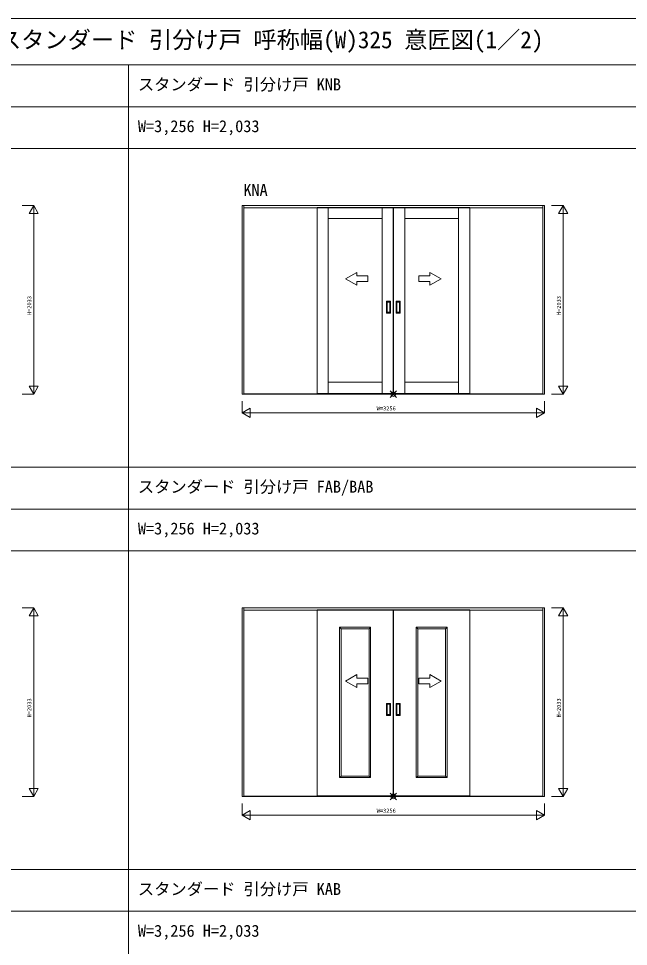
# Model space of a CAD drawing. Units: millimetres, scale not verified. Extents: x -14341 to 14341, y -10000 to 10000.
# Drawn here: x -4125 to 2440, y 1 to 10000 of the extents above; entities that cross this region are included whole.
import ezdxf
from ezdxf.enums import TextEntityAlignment as Align

# ---------------------------------------------------------------- set-up
doc = ezdxf.new("R2010")
doc.units = ezdxf.units.MM
doc.header["$LTSCALE"] = 50
doc.layers.add('0-0_0', color=7, linetype='Continuous')
for name, color, linetype, lineweight in [('0-1_YKK_F1', 7, 'Continuous', 18), ('0-2_YKK_IN', 1, 'Continuous', 18), ('0-3_YKK_A1', 4, 'Continuous', 18), ('0-4_YKK_N1', 2, 'Continuous', 18)]:
    doc.layers.add(name, color=color, linetype=linetype, lineweight=lineweight)
doc.styles.add('ＭＳ ゴシック', font='')
doc.styles.get('ＭＳ ゴシック').set_extended_font_data('MS Gothic')

msp = doc.modelspace()

# ---------------------------------------------------------------- linework, layer by layer
at = {"layer": '0-1_YKK_F1'}
for p, q in [((-14340.51, 10000), (14340.51, 10000)), ((-14340.51, 9500), (14159.49, 9500)), ((-2940.51, -10000), (-2940.51, 9500)), ((-14340.51, 9050), (14159.49, 9050)), ((-14340.51, 8600), (14159.49, 8600)), ((-14340.51, 5165), (14159.49, 5165)), ((-14340.51, 4715), (14159.49, 4715)), ((-14340.51, 4265), (14159.49, 4265)), ((-14340.51, 830), (14159.49, 830)), ((-14340.51, 380), (14159.49, 380))]:
    msp.add_line(p, q, dxfattribs=at)
at = {"layer": '0-2_YKK_IN'}
for p, q in [((-125.86, 5917.14), (-55.15, 5987.86)), ((-125.86, 5987.86), (-55.15, 5917.14)), ((-125.86, 1582.14), (-55.15, 1652.86)), ((-125.86, 1652.86), (-55.15, 1582.14))]:
    msp.add_line(p, q, dxfattribs=at)
for centre in [(-90.51, 5952.5), (-90.51, 1617.5)]:
    msp.add_circle(centre, 25, dxfattribs=at)
at = {"layer": '0-3_YKK_A1'}
for p, q in [((-1698.51, 7985.5), (-1698.51, 5952.5)), ((-1698.51, 7961.5), (1517.49, 7961.5)), ((1517.49, 5952.5), (1517.49, 7985.5)), ((-604.51, 7195.91), (-484.51, 7265.19)), ((-484.51, 7225.91), (-484.51, 7265.19)), ((423.5, 7195.91), (303.5, 7265.19)), ((303.5, 7225.91), (303.5, 7265.19)), ((-604.51, 7195.91), (-484.51, 7126.63)), ((-484.51, 7126.63), (-484.51, 7165.91)), ((423.5, 7195.91), (303.5, 7126.63)), ((303.5, 7126.63), (303.5, 7165.91)), ((-163.51, 6826.5), (-163.51, 6954.5)), ((-162.51, 6955.5), (-122.51, 6955.5)), ((-157.51, 6944.5), (-157.51, 6836.5)), ((-128.51, 6945.5), (-156.51, 6945.5)), ((-127.51, 6836.5), (-127.51, 6944.5)), ((-121.51, 6826.5), (-121.51, 6954.5)), ((-59.51, 6826.5), (-59.51, 6954.5)), ((-18.51, 6955.5), (-58.51, 6955.5)), ((-53.51, 6836.5), (-53.51, 6944.5)), ((-52.51, 6945.5), (-24.51, 6945.5)), ((-23.51, 6944.5), (-23.51, 6836.5)), ((-17.51, 6826.5), (-17.51, 6954.5)), ((-162.51, 6825.5), (-122.51, 6825.5)), ((-156.51, 6835.5), (-128.51, 6835.5)), ((-18.51, 6825.5), (-58.51, 6825.5)), ((-24.51, 6835.5), (-52.51, 6835.5)), ((-792.51, 6080.5), (-212.51, 6080.5)), ((611.49, 6080.5), (31.49, 6080.5)), ((-1698.51, 5952.5), (-1718.51, 5952.5)), ((-1718.51, 5952.5), (-1698.51, 5952.5)), ((-1698.51, 5956.5), (1517.49, 5956.5)), ((-1698.51, 5952.5), (1517.49, 5952.5)), ((-212.51, 5960.5), (-792.51, 5960.5)), ((31.49, 5960.5), (611.49, 5960.5)), ((1537.49, 5952.5), (1517.49, 5952.5)), ((-1698.51, 3650.5), (-1698.51, 1617.5)), ((-1698.51, 3626.5), (1517.49, 3626.5)), ((-92.51, 1625.5), (-92.51, 3629.5)), ((-88.51, 1625.5), (-88.51, 3629.5)), ((1517.49, 1617.5), (1517.49, 3650.5)), ((-668.84, 3441), (-336.17, 3441)), ((-652.84, 3425), (-668.84, 3441)), ((-652.84, 3425), (-352.17, 3425)), ((-352.17, 3425), (-336.17, 3441)), ((-352.17, 3425), (-352.17, 1837)), ((-336.17, 3441), (-336.17, 1821)), ((155.16, 3441), (155.16, 1821)), ((487.83, 3441), (155.16, 3441)), ((171.16, 3425), (155.16, 3441)), ((171.16, 3425), (171.16, 1837)), ((471.83, 3425), (171.16, 3425)), ((471.83, 3425), (487.83, 3441)), ((-604.51, 2860.91), (-484.51, 2930.19)), ((-484.51, 2890.91), (-484.51, 2930.19)), ((423.5, 2860.91), (303.5, 2930.19)), ((303.5, 2890.91), (303.5, 2930.19)), ((-604.51, 2860.91), (-484.51, 2791.63)), ((-484.51, 2791.63), (-484.51, 2830.91)), ((423.5, 2860.91), (303.5, 2791.63)), ((303.5, 2791.63), (303.5, 2830.91)), ((-163.51, 2491.5), (-163.51, 2619.5)), ((-162.51, 2620.5), (-122.51, 2620.5)), ((-157.51, 2609.5), (-157.51, 2501.5)), ((-128.51, 2610.5), (-156.51, 2610.5)), ((-127.51, 2501.5), (-127.51, 2609.5)), ((-121.51, 2491.5), (-121.51, 2619.5)), ((-59.51, 2491.5), (-59.51, 2619.5)), ((-18.51, 2620.5), (-58.51, 2620.5)), ((-53.51, 2501.5), (-53.51, 2609.5)), ((-52.51, 2610.5), (-24.51, 2610.5)), ((-23.51, 2609.5), (-23.51, 2501.5)), ((-17.51, 2491.5), (-17.51, 2619.5)), ((-156.51, 2500.5), (-128.51, 2500.5)), ((-24.51, 2500.5), (-52.51, 2500.5)), ((-162.51, 2490.5), (-122.51, 2490.5)), ((-18.51, 2490.5), (-58.51, 2490.5)), ((-652.84, 1837), (-668.84, 1821)), ((-352.17, 1837), (-336.17, 1821)), ((171.16, 1837), (155.16, 1821)), ((471.83, 1837), (487.83, 1821)), ((-1698.51, 1617.5), (-1718.51, 1617.5)), ((-1718.51, 1617.5), (-1698.51, 1617.5)), ((-1698.51, 1621.5), (1517.49, 1621.5)), ((-1698.51, 1617.5), (1517.49, 1617.5)), ((-912.51, 1625.5), (-92.51, 1625.5)), ((731.49, 1625.5), (-88.51, 1625.5)), ((1537.49, 1617.5), (1517.49, 1617.5))]:
    msp.add_line(p, q, dxfattribs=at)
for points in [[(1517.49, 5952.5), (1537.49, 5952.5), (1537.49, 7985.5), (-1718.51, 7985.5), (-1718.51, 5952.5)], [(-484.51, 7225.91), (-364.51, 7225.91), (-364.51, 7165.91), (-484.51, 7165.91)], [(303.5, 7225.91), (183.5, 7225.91), (183.5, 7165.91), (303.5, 7165.91)], [(1517.49, 1617.5), (1537.49, 1617.5), (1537.49, 3650.5), (-1718.51, 3650.5), (-1718.51, 1617.5)], [(-92.51, 3629.5), (-912.51, 3629.5), (-912.51, 1625.5)], [(-88.51, 3629.5), (731.49, 3629.5), (731.49, 1625.5)], [(-336.17, 1821), (-668.84, 1821), (-668.84, 3441)], [(-352.17, 1837), (-652.84, 1837), (-652.84, 3425)], [(155.16, 1821), (487.83, 1821), (487.83, 3441)], [(171.16, 1837), (471.83, 1837), (471.83, 3425)], [(-484.51, 2890.91), (-364.51, 2890.91), (-364.51, 2830.91), (-484.51, 2830.91)], [(303.5, 2890.91), (183.5, 2890.91), (183.5, 2830.91), (303.5, 2830.91)]]:
    msp.add_lwpolyline(points, dxfattribs=at)
for points in [[(-792.51, 5960.5), (-912.51, 5960.5), (-912.51, 7964.5), (-792.51, 7964.5)], [(-212.51, 7844.5), (-792.51, 7844.5), (-792.51, 7964.5), (-212.51, 7964.5)], [(-92.51, 5960.5), (-212.51, 5960.5), (-212.51, 7964.5), (-92.51, 7964.5)], [(-88.51, 5960.5), (31.49, 5960.5), (31.49, 7964.5), (-88.51, 7964.5)], [(31.49, 7844.5), (611.49, 7844.5), (611.49, 7964.5), (31.49, 7964.5)], [(611.49, 5960.5), (731.49, 5960.5), (731.49, 7964.5), (611.49, 7964.5)]]:
    msp.add_lwpolyline(points, close=True, dxfattribs=at)
for centre, start, end in [((-162.51, 6954.5), 90, 180), ((-156.51, 6944.5), 90, 180), ((-128.51, 6944.5), 360, 90), ((-122.51, 6954.5), 0, 90), ((-58.51, 6954.5), 90, 180), ((-52.51, 6944.5), 90, 180), ((-24.51, 6944.5), 0, 90), ((-18.51, 6954.5), 0, 90), ((-162.51, 6826.5), 180, 270), ((-156.51, 6836.5), 180, 270), ((-128.51, 6836.5), 270, 360), ((-122.51, 6826.5), 270, 0), ((-58.51, 6826.5), 180, 270), ((-52.51, 6836.5), 180, 270), ((-24.51, 6836.5), 270, 0), ((-18.51, 6826.5), 270, 0), ((-162.51, 2619.5), 90, 180), ((-156.51, 2609.5), 90, 180), ((-128.51, 2609.5), 360, 90), ((-122.51, 2619.5), 0, 90), ((-58.51, 2619.5), 90, 180), ((-52.51, 2609.5), 90, 180), ((-24.51, 2609.5), 0, 90), ((-18.51, 2619.5), 0, 90), ((-156.51, 2501.5), 180, 270), ((-128.51, 2501.5), 270, 360), ((-52.51, 2501.5), 180, 270), ((-24.51, 2501.5), 270, 0), ((-162.51, 2491.5), 180, 270), ((-122.51, 2491.5), 270, 0), ((-58.51, 2491.5), 180, 270), ((-18.51, 2491.5), 270, 0)]:
    msp.add_arc(centre, 1, start, end, dxfattribs=at)
at = {"layer": '0-4_YKK_N1'}
for p, q in [((-4087.51, 7985.5), (-3962.51, 7985.5)), ((-4012.51, 7898.9), (-3912.51, 7898.9)), ((-3962.51, 7985.5), (-3962.51, 5952.5)), ((1612.49, 7985.5), (1737.49, 7985.5)), ((1687.49, 7898.9), (1787.49, 7898.9)), ((1737.49, 7985.5), (1737.49, 5952.5)), ((-4012.51, 6039.1), (-3912.51, 6039.1)), ((1687.49, 6039.1), (1787.49, 6039.1)), ((-4087.51, 5952.5), (-3962.51, 5952.5)), ((1612.49, 5952.5), (1737.49, 5952.5)), ((-1718.51, 5752.5), (-1631.91, 5802.5)), ((-1631.91, 5802.5), (-1631.91, 5702.5)), ((1450.89, 5802.5), (1537.49, 5752.5)), ((1537.49, 5877.5), (1537.49, 5752.5)), ((-1718.51, 5752.5), (-1631.91, 5702.5)), ((-4087.51, 3650.5), (-3962.51, 3650.5)), ((-3962.51, 3650.5), (-3962.51, 1617.5)), ((1612.49, 3650.5), (1737.49, 3650.5)), ((1737.49, 3650.5), (1737.49, 1617.5)), ((-4012.51, 3563.9), (-3912.51, 3563.9)), ((1687.49, 3563.9), (1787.49, 3563.9)), ((-4012.51, 1704.1), (-3912.51, 1704.1)), ((1687.49, 1704.1), (1787.49, 1704.1)), ((-4087.51, 1617.5), (-3962.51, 1617.5)), ((1612.49, 1617.5), (1737.49, 1617.5)), ((1537.49, 1542.5), (1537.49, 1417.5)), ((-1718.51, 1417.5), (-1631.91, 1467.5)), ((-1718.51, 1417.5), (-1631.91, 1367.5)), ((-1631.91, 1467.5), (-1631.91, 1367.5)), ((1450.89, 1467.5), (1537.49, 1417.5))]:
    msp.add_line(p, q, dxfattribs=at)
for points in [[(-4012.51, 7898.9), (-3962.51, 7985.5), (-3912.51, 7898.9)], [(1687.49, 7898.9), (1737.49, 7985.5), (1787.49, 7898.9)], [(-4012.51, 6039.1), (-3962.51, 5952.5), (-3912.51, 6039.1)], [(1687.49, 6039.1), (1737.49, 5952.5), (1787.49, 6039.1)], [(-1718.51, 5877.5), (-1718.51, 5752.5), (1537.49, 5752.5)], [(1450.89, 5802.5), (1450.89, 5702.5), (1537.49, 5752.5)], [(-4012.51, 3563.9), (-3962.51, 3650.5), (-3912.51, 3563.9)], [(1687.49, 3563.9), (1737.49, 3650.5), (1787.49, 3563.9)], [(-4012.51, 1704.1), (-3962.51, 1617.5), (-3912.51, 1704.1)], [(1687.49, 1704.1), (1737.49, 1617.5), (1787.49, 1704.1)], [(-1718.51, 1542.5), (-1718.51, 1417.5), (1537.49, 1417.5)], [(1450.89, 1467.5), (1450.89, 1367.5), (1537.49, 1417.5)]]:
    msp.add_lwpolyline(points, dxfattribs=at)

# ---------------------------------------------------------------- texts
at = {"layer": '0-0_0', "style": 'ＭＳ ゴシック'}
for s, height, p in [('BVWCW01  木質インテリア建材 Smayell(スマエル) 室内引戸 ラウンドレールタイプ スタンダード 引分け戸 呼称幅(W)325 意匠図(1／2)', 183.3, (-13840.51, 9625)), ('スタンダード 引分け戸 KNB', 128.3, (-2840.51, 9187.5)), ('W=3,256 H=2,033', 128.3, (-2840.51, 8737.5)), ('KNA', 128.3, (-1705.22, 8050.75)), ('スタンダード 引分け戸 FAB/BAB', 128.3, (-2840.51, 4852.5)), ('W=3,256 H=2,033', 128.3, (-2840.51, 4402.5)), ('スタンダード 引分け戸 KAB', 128.3, (-2840.51, 517.5)), ('W=3,256 H=2,033', 128.3, (-2840.51, 67.5))]:
    msp.add_text(s, height=height, dxfattribs=at).set_placement(p, align=Align.BOTTOM_LEFT)
at = {"layer": '0-4_YKK_N1', "color": 7, "style": 'ＭＳ ゴシック'}
for p in [(-3974.51, 6804), (1725.49, 6804), (-3974.51, 2469), (1725.49, 2469)]:
    msp.add_text('H=2033', height=43.99, rotation=90, dxfattribs=at).set_placement(p, align=Align.BOTTOM_LEFT)
for p in [(-270.51, 5764.5), (-270.51, 1429.5)]:
    msp.add_text('W=3256', height=43.99, dxfattribs=at).set_placement(p, align=Align.BOTTOM_LEFT)

doc.saveas('drawing.dxf')
